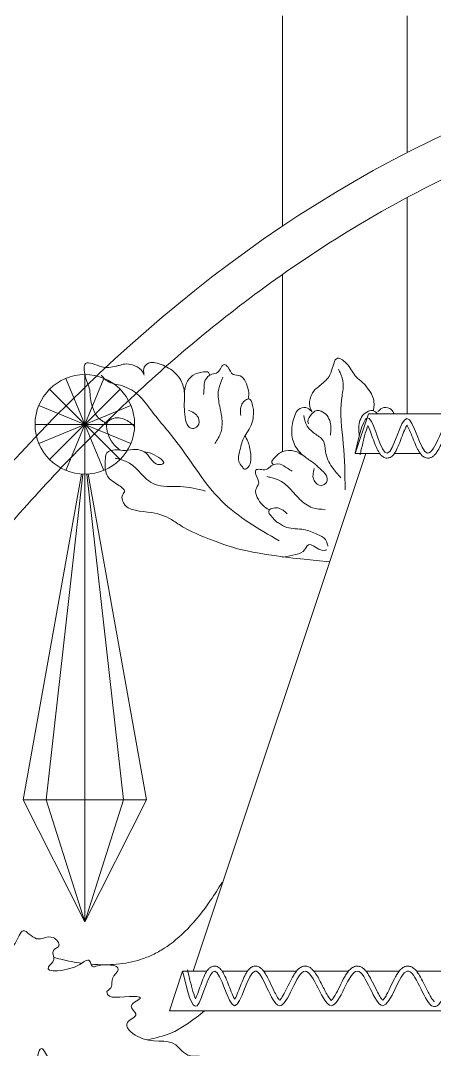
# Model space of a CAD drawing. Header units: inches. Extents: x 258415 to 640093, y 441672 to 945769.
# Drawn here: x 299427.8 to 299448.5, y 465275.1 to 465326.8 of the extents above; entities that cross this region are included whole.
import ezdxf

# ---------------------------------------------------------------- set-up
doc = ezdxf.new("R2010")
doc.units = ezdxf.units.IN
doc.header["$MEASUREMENT"] = 0
doc.linetypes.add('HIDDEN', pattern=[0.375, 0.25, -0.125])
doc.layers.add('CQ SPOT DETAIL DIMENSION', color=9, linetype='Continuous')
doc.layers.add('E-LITE-FIXT-NORM-CEILING', color=3, linetype='Continuous')
doc.layers.add('Glass', color=4, linetype='Continuous', lineweight=0)

# ---------------------------------------------------------------- blocks, each defined once
blk = doc.blocks.new('512')
at = {"layer": 'Glass', "lineweight": 0}
for p, q in [((34129.03, 1025.84), (34129.03, 1053.33)), ((34154.03, 1053.33), (34154.03, 1011.07)), ((34129.03, 973.33), (34129.03, 1016.81)), ((34154.03, 1001.37), (34154.03, 965.75))]:
    blk.add_line(p, q, dxfattribs=at)
at = {"layer": 'Glass', "color": 4, "lineweight": 0}
for p, q in [((34189.94, 961.97), (34197.59, 980.45)), ((34197.59, 961.97), (34189.94, 980.45)), ((34197.59, 980.45), (34189.94, 961.97)), ((34189.94, 980.45), (34197.59, 961.97)), ((34193.76, 961.21), (34193.76, 981.21)), ((34193.76, 981.21), (34193.76, 961.21)), ((34186.69, 964.14), (34200.83, 978.28)), ((34200.83, 964.14), (34186.69, 978.28)), ((34200.83, 978.28), (34186.69, 964.14)), ((34186.69, 978.28), (34200.83, 964.14)), ((34184.53, 967.38), (34203, 975.04)), ((34203, 967.38), (34184.53, 975.04)), ((34203, 975.04), (34184.53, 967.38)), ((34184.53, 975.04), (34203, 967.38)), ((34183.76, 971.21), (34203.76, 971.21)), ((34203.76, 971.21), (34183.76, 971.21)), ((34193.76, 961.21), (34193.76, 871.21))]:
    blk.add_line(p, q, dxfattribs=at)
at = {"layer": 'Glass', "lineweight": 0}
for points in [[(34034.66, 973.33), (34134.66, 973.33)], [(34084.66, 973.33), (34136.77, 973.33), (34139.44, 965.33), (34134.5, 965.33)], [(34131.6, 965.33), (34126.35, 965.33)], [(34137.33, 965.33), (34172, 861.33)], [(34169.23, 861.33), (34174.11, 861.33), (34176.77, 853.33), (34084.66, 853.33)], [(34119.98, 861.33), (34127.15, 861.33)], [(34130.61, 861.33), (34137.31, 861.33)], [(34140.79, 861.33), (34147.76, 861.33)], [(34151.24, 861.33), (34157.84, 861.33)], [(34161.08, 861.33), (34166.18, 861.33)], [(34174.66, 853.33), (34174.66, 853.33), (33994.66, 853.33)]]:
    blk.add_lwpolyline(points, dxfattribs=at)
at = {"layer": 'Glass', "color": 4, "lineweight": 0}
for points in [[(34193.76, 871.21), (34181.35, 895.73), (34193.11, 961.23)], [(34186.01, 895.73), (34193.38, 961.22)], [(34193.76, 871.21), (34206.18, 895.73), (34194.42, 961.23)], [(34201.51, 895.73), (34194.15, 961.22)], [(34193.76, 895.73), (34181.35, 895.73), (34186.01, 895.73), (34193.76, 871.21)], [(34193.76, 895.73), (34206.18, 895.73), (34201.51, 895.73), (34193.76, 871.21)]]:
    blk.add_lwpolyline(points, dxfattribs=at)
blk.add_circle((34193.76, 971.21), 10, dxfattribs=at)
at = {"layer": 'Glass', "lineweight": 0}
for points, knots in [([(34254.54, 903.17), (34244, 919.67), (34206.85, 970.83), (34143.49, 1026.64), (34069.44, 1048.05), (34045.26, 1049.6), (34037.35, 1049.59)], [352.600288, 352.600288, 352.600288, 352.600288, 412.322733, 544.124733, 592.270447, 616.453866, 616.453866, 616.453866, 616.453866]), ([(34248.31, 898.06), (34246, 901.69), (34243.64, 905.3), (34236.2, 916.31), (34230.95, 923.62), (34221.81, 935.53), (34218.06, 940.21), (34206.46, 954.08), (34198.26, 963.07), (34180.82, 980.15), (34171.58, 988.25), (34156.17, 999.96), (34150.39, 1004), (34132.46, 1015.41), (34119.71, 1022.06), (34096.82, 1031.17), (34087.22, 1034.27), (34074.18, 1037.47), (34070.67, 1038.23), (34064.84, 1039.31), (34062.5, 1039.69), (34057.87, 1040.35), (34055.57, 1040.62), (34048.74, 1041.28), (34044.24, 1041.52), (34036.37, 1041.62), (34032.96, 1041.56), (34026.77, 1041.27), (34023.97, 1041.08), (34019.74, 1040.69), (34018.31, 1040.55), (34015.48, 1040.23), (34014.08, 1040.05), (34009.91, 1039.44), (34007.18, 1038.96), (34000.36, 1037.43), (33996.33, 1036.24), (33990.74, 1034.01), (33989.13, 1033.3), (33986.45, 1032), (33985.36, 1031.43), (33984.28, 1030.83)], [351.610053, 351.610053, 351.610053, 351.610053, 364.971793, 364.971793, 392.738509, 392.738509, 411.069382, 411.069382, 447.73113, 447.73113, 484.392877, 484.392877, 505.247379, 505.247379, 546.956383, 546.956383, 575.102249, 575.102249, 585.533638, 585.533638, 592.61419, 592.61419, 599.694741, 599.694741, 613.855844, 613.855844, 624.795579, 624.795579, 633.909087, 633.909087, 638.600231, 638.600231, 643.291376, 643.291376, 652.673664, 652.673664, 667.063958, 667.063958, 672.890152, 672.890152, 676.848983, 676.848983, 676.848983, 676.848983]), ([(34135.8, 973.96), (34135.79, 974.07), (34135.74, 974.41), (34135.61, 975.2), (34135.75, 976.62), (34136.64, 978.18), (34137.85, 979.6), (34139.66, 980.94), (34140.48, 982.98), (34143.61, 985.64), (34144.01, 981.25), (34145.58, 979.79), (34146.77, 978.8), (34147.72, 978.14), (34148.46, 976.72), (34148.81, 975.03), (34148.3, 974.05), (34148.11, 973.67)], [0.0428675, 0.0428675, 0.0428675, 0.0428675, 0.0538578, 0.0779195, 0.1232637, 0.19437, 0.254904, 0.3126025, 0.4135194, 0.4961387, 0.6068865, 0.7019697, 0.7259801, 0.762898, 0.8169574, 0.8837967, 0.9262415, 0.9262415, 0.9262415, 0.9262415]), ([(34141.46, 958.06), (34141.5, 961.14), (34141.64, 967.28), (34142.75, 974.41), (34141.6, 979.23), (34142.27, 981.18), (34142.7, 982.11), (34142.8, 982.34)], [12.559189, 12.559189, 12.559189, 12.559189, 21.780821, 31.016604, 33.932315, 36.255442, 37.01382, 37.01382, 37.01382, 37.01382]), ([(34169.9, 977.24), (34169.87, 977.63), (34169.78, 978.57), (34169.79, 980.17), (34168.49, 981.44), (34166.66, 981.4), (34166.14, 983.77), (34164.66, 982.51), (34164.34, 980.95), (34162.34, 981.22), (34161.04, 979.21), (34160.68, 977.44), (34160.92, 976.32)], [0, 0, 0, 0, 0.0394656, 0.0960233, 0.1563961, 0.1985681, 0.2681145, 0.2956501, 0.3591776, 0.4069329, 0.4608963, 0.5785866, 0.5785866, 0.5785866, 0.5785866]), ([(34189.37, 971.39), (34189.47, 971.44), (34189.77, 971.61), (34190.48, 971.98), (34191.54, 972.93), (34192.26, 974.58), (34192.68, 976.39), (34192.69, 978.65), (34193.84, 980.52), (34194.12, 984.62), (34190.35, 982.33), (34188.24, 982.72), (34186.74, 983.09), (34185.64, 983.46), (34184.07, 983.21), (34182.5, 982.49), (34182.01, 981.5), (34181.82, 981.11)], [0.0428675, 0.0428675, 0.0428675, 0.0428675, 0.0538578, 0.0779195, 0.1232637, 0.19437, 0.254904, 0.3126025, 0.4135194, 0.4961387, 0.6068865, 0.7019697, 0.7259801, 0.762898, 0.8169574, 0.8837967, 0.9262415, 0.9262415, 0.9262415, 0.9262415]), ([(34173.75, 977.27), (34173.7, 977.98), (34173.59, 979.44), (34172.11, 981.37), (34170.43, 981.68), (34168.86, 981.89), (34168.74, 981.29), (34168.71, 981.07)], [0, 0, 0, 0, 0.0711063, 0.1471174, 0.2193336, 0.2543196, 0.2746232, 0.2746232, 0.2746232, 0.2746232]), ([(34162.45, 972.99), (34162.48, 973.35), (34162.55, 974.12), (34162.3, 975.28), (34161.63, 976.08), (34160.46, 976.55), (34160.14, 975.23), (34159.87, 974.3), (34159.88, 972.96), (34160.11, 970.86), (34162.05, 968.66), (34162.58, 966.03), (34163.16, 963.82), (34162.27, 962.89), (34161.68, 962.01), (34160.65, 962.75), (34160.22, 964.49), (34160.56, 966.42), (34161.03, 967.88), (34161.48, 968.75), (34161.56, 968.97)], [0, 0, 0, 0, 0.0366498, 0.077866, 0.1150907, 0.1429147, 0.1798508, 0.2189836, 0.2487915, 0.31256, 0.4292598, 0.5256373, 0.590663, 0.6346422, 0.6557233, 0.6803552, 0.734557, 0.8374592, 0.863381, 0.9037163, 0.9037163, 0.9037163, 0.9037163]), ([(34134.87, 973.83), (34134.5, 974.17), (34133.73, 974.87), (34132.19, 974.4), (34131.76, 973.65), (34131.62, 973.33)], [0, 0, 0, 0, 1.418857, 2.953914, 3.983347, 3.983347, 3.983347, 3.983347]), ([(34134.94, 973.33), (34135.21, 973.64), (34135.76, 974.12), (34137.5, 973.77), (34138.95, 971.76), (34138.74, 969.92), (34138.64, 969.03)], [5.167761, 5.167761, 5.167761, 5.167761, 6.332205, 7.263375, 10.088031, 12.734906, 12.734906, 12.734906, 12.734906]), ([(34148.86, 971.32), (34149.21, 971.91), (34148.53, 972.85), (34147.45, 974.15), (34145.55, 973.77), (34144.11, 971.76), (34144.32, 969.92), (34144.42, 969.03)], [2.782984, 2.782984, 2.782984, 2.782984, 4.740972, 6.332205, 7.263375, 10.088031, 12.734906, 12.734906, 12.734906, 12.734906]), ([(34084.66, 965.44), (34086.28, 969.45), (34089.5, 977.47), (34094.32, 959), (34099.32, 979.21), (34104.36, 958.49), (34109.67, 979.39), (34114.85, 958.41), (34120.07, 979.44), (34124.93, 958.51), (34129.08, 979.17), (34132.98, 958.98), (34136.74, 977.38), (34138.55, 969.36), (34139.44, 965.44)], [0, 0, 0, 0, 8.469861, 16.943106, 25.499361, 34.102955, 42.836994, 51.529473, 60.218559, 68.684602, 76.801494, 84.788727, 92.634505, 100.139608, 100.139608, 100.139608, 100.139608]), ([(34120, 971.32), (34120.06, 971.26), (34120.12, 971.18), (34120.35, 970.88), (34120.54, 970.58), (34120.91, 969.88), (34121.11, 969.48), (34121.6, 968.43), (34121.89, 967.77), (34122.4, 966.73), (34122.61, 966.33), (34122.99, 965.71), (34123.15, 965.47), (34123.48, 965.08), (34123.63, 964.93), (34123.96, 964.69), (34124.12, 964.59), (34124.5, 964.46), (34124.72, 964.42), (34125.11, 964.45), (34125.26, 964.49), (34125.54, 964.6), (34125.65, 964.67), (34125.96, 964.88), (34126.12, 965.05), (34126.4, 965.39), (34126.53, 965.58), (34126.77, 965.97), (34126.88, 966.18), (34127.24, 966.9), (34127.48, 967.47), (34127.95, 968.62), (34128.18, 969.2), (34128.58, 970.15), (34128.75, 970.54), (34128.96, 970.93), (34129.01, 971.01), (34129.05, 971.08)], [61.323309, 61.323309, 61.323309, 61.323309, 61.796004, 61.796004, 62.838682, 62.838682, 63.88136, 63.88136, 65.441123, 65.441123, 66.488615, 66.488615, 67.240678, 67.240678, 67.802052, 67.802052, 68.219491, 68.219491, 68.63693, 68.63693, 68.931573, 68.931573, 69.226216, 69.226216, 69.796253, 69.796253, 70.366289, 70.366289, 70.936325, 70.936325, 72.27912, 72.27912, 73.621914, 73.621914, 74.720046, 74.720046, 75.027837, 75.027837, 75.027837, 75.027837]), ([(34129.05, 971.08), (34129.12, 970.96), (34129.19, 970.81), (34129.46, 970.25), (34129.66, 969.76), (34130.08, 968.7), (34130.29, 968.13), (34130.71, 967.05), (34130.93, 966.53), (34131.28, 965.83), (34131.4, 965.62), (34131.68, 965.21), (34131.83, 965.02), (34132.14, 964.75), (34132.26, 964.65), (34132.53, 964.52), (34132.66, 964.48), (34132.94, 964.43), (34133.09, 964.43), (34133.37, 964.46), (34133.5, 964.5), (34133.73, 964.6), (34133.83, 964.66), (34134.11, 964.86), (34134.25, 965.01), (34134.51, 965.32), (34134.62, 965.49), (34134.82, 965.84), (34134.92, 966.02), (34135.24, 966.67), (34135.44, 967.18), (34135.85, 968.23), (34136.04, 968.78), (34136.43, 969.83), (34136.62, 970.33), (34136.84, 970.83), (34136.88, 970.92), (34136.92, 971.01)], [78.49778, 78.49778, 78.49778, 78.49778, 79.015949, 79.015949, 80.296203, 80.296203, 81.576458, 81.576458, 82.856712, 82.856712, 83.502566, 83.502566, 84.14842, 84.14842, 84.495539, 84.495539, 84.746707, 84.746707, 84.997874, 84.997874, 85.249042, 85.249042, 85.500209, 85.500209, 86.0336, 86.0336, 86.566991, 86.566991, 87.100382, 87.100382, 88.355116, 88.355116, 89.609851, 89.609851, 90.901037, 90.901037, 91.201161, 91.201161, 91.201161, 91.201161]), ([(34136.92, 970.9), (34136.98, 970.74), (34137.05, 970.55), (34137.32, 969.79), (34137.51, 969.09), (34137.91, 967.55), (34138.1, 966.7), (34138.35, 965.59), (34138.41, 965.35), (34138.46, 965.11)], [95.71062, 95.71062, 95.71062, 95.71062, 96.331496, 96.331496, 98.002655, 98.002655, 99.673814, 99.673814, 100.139608, 100.139608, 100.139608, 100.139608]), ([(34144.57, 943.61), (34159.64, 944.94), (34172.85, 949.32), (34175.77, 952.06), (34180.37, 953.92), (34185.45, 953.7), (34186.23, 956.06), (34186.43, 956.86), (34185.28, 957.94), (34187.67, 959.39), (34189.77, 960.81), (34189.65, 963.46), (34189.62, 965.8), (34187.47, 966.24), (34185.62, 965.79), (34183.66, 966.33), (34181.67, 965.85), (34180.63, 964.43), (34179.73, 963.34), (34178.8, 963.06), (34177, 963.41), (34180, 965.45), (34181.34, 965.62), (34181.81, 965.68)], [0.041685, 0.041685, 0.041685, 0.041685, 0.107313, 0.26663, 0.427361, 0.630375, 0.648892, 0.675838, 0.708228, 0.775603, 0.875393, 0.971157, 1.025676, 1.084765, 1.154067, 1.222499, 1.284009, 1.346412, 1.396873, 1.420259, 1.445046, 1.546016, 1.599623, 1.599623, 1.599623, 1.599623]), ([(34149.82, 964.89), (34150.42, 965.27), (34151.65, 966.06), (34154.09, 966.02), (34155.33, 964.85), (34156.44, 963.7), (34156.03, 963.26), (34155.87, 963.1)], [0, 0, 0, 0, 0.0711063, 0.1471174, 0.2193336, 0.2543196, 0.2746232, 0.2746232, 0.2746232, 0.2746232]), ([(34152.08, 961.78), (34152.41, 961.98), (34153.22, 962.48), (34154.5, 963.44), (34156.29, 963.14), (34157.35, 961.65), (34159.56, 962.64), (34159.43, 960.7), (34158.37, 959.51), (34159.77, 958.07), (34158.93, 955.82), (34157.73, 954.48), (34156.68, 954.01)], [0, 0, 0, 0, 0.0394656, 0.0960233, 0.1563961, 0.1985681, 0.2681145, 0.2956501, 0.3591776, 0.4069329, 0.4608963, 0.5785866, 0.5785866, 0.5785866, 0.5785866]), ([(34153.09, 953.26), (34153.36, 953.5), (34153.94, 954.01), (34155.03, 954.5), (34156.06, 954.44), (34157.15, 953.78), (34156.27, 952.74), (34155.68, 951.97), (34154.6, 951.18), (34152.77, 950.11), (34149.85, 950.37), (34147.42, 949.23), (34145.3, 948.38), (34145.11, 947.29), (34144.95, 946.78), (34144.94, 946.75)], [0, 0, 0, 0, 0.0366498, 0.077866, 0.1150907, 0.1429147, 0.1798508, 0.2189836, 0.2487915, 0.31256, 0.4292598, 0.5256373, 0.590663, 0.6346422, 0.6377391, 0.6377391, 0.6377391, 0.6377391]), ([(34145.17, 946), (34145.29, 945.95), (34146.05, 945.78), (34147.58, 946.41), (34148.93, 947.84), (34149.83, 945.11), (34154.03, 944.51), (34154.03, 944.51)], [0.6687984, 0.6687984, 0.6687984, 0.6687984, 0.6803552, 0.734557, 0.8374592, 0.863381, 0.9037163, 0.9037163, 0.9037163, 0.9037163]), ([(34166.18, 879.23), (34166.93, 877.94), (34167.7, 876.71), (34169.98, 873.39), (34171.52, 871.47), (34174.66, 868.23), (34176.24, 866.92), (34178.59, 865.4), (34179.35, 864.98), (34180.92, 864.24), (34181.73, 863.92), (34184.08, 863.18), (34185.68, 862.86), (34188.99, 862.56), (34190.7, 862.56), (34192.49, 862.7)], [130.136638, 130.136638, 130.136638, 130.136638, 134.899226, 134.899226, 143.884004, 143.884004, 152.868782, 152.868782, 157.267929, 157.267929, 161.667076, 161.667076, 169.632813, 169.632813, 177.231152, 177.231152, 177.231152, 177.231152]), ([(34123.54, 855.2), (34123.54, 855.21), (34123.56, 855.22), (34123.62, 855.27), (34123.66, 855.3), (34123.83, 855.48), (34123.99, 855.69), (34124.32, 856.21), (34124.5, 856.52), (34125.02, 857.5), (34125.37, 858.24), (34125.99, 859.48), (34126.26, 859.99), (34126.74, 860.78), (34126.94, 861.08), (34127.33, 861.55), (34127.51, 861.74), (34127.89, 862.03), (34128.07, 862.14), (34128.49, 862.3), (34128.74, 862.35), (34129.16, 862.32), (34129.32, 862.29), (34129.61, 862.18), (34129.74, 862.11), (34130.09, 861.89), (34130.28, 861.71), (34130.62, 861.33), (34130.77, 861.12), (34131.06, 860.68), (34131.2, 860.44), (34131.66, 859.62), (34131.96, 858.99), (34132.56, 857.74), (34132.85, 857.13), (34133.3, 856.29), (34133.47, 856.01), (34133.73, 855.64), (34133.83, 855.52), (34133.91, 855.45)], [8.282301, 8.282301, 8.282301, 8.282301, 8.65586, 8.65586, 9.029418, 9.029418, 10.011207, 10.011207, 10.992997, 10.992997, 12.831064, 12.831064, 14.17315, 14.17315, 15.099129, 15.099129, 15.798109, 15.798109, 16.315087, 16.315087, 16.832064, 16.832064, 17.165576, 17.165576, 17.499088, 17.499088, 18.163634, 18.163634, 18.828181, 18.828181, 19.492728, 19.492728, 21.046415, 21.046415, 22.600103, 22.600103, 23.558244, 23.558244, 24.2464, 24.2464, 24.2464, 24.2464]), ([(34154.61, 855.45), (34154.67, 855.5), (34154.73, 855.58), (34154.97, 855.88), (34155.15, 856.18), (34155.53, 856.88), (34155.73, 857.28), (34156.23, 858.32), (34156.53, 858.99), (34157.05, 860.03), (34157.26, 860.43), (34157.64, 861.06), (34157.81, 861.3), (34158.14, 861.69), (34158.29, 861.84), (34158.62, 862.08), (34158.78, 862.17), (34159.16, 862.31), (34159.38, 862.35), (34159.77, 862.31), (34159.92, 862.27), (34160.19, 862.17), (34160.31, 862.1), (34160.62, 861.88), (34160.77, 861.72), (34161.05, 861.38), (34161.18, 861.2), (34161.41, 860.81), (34161.52, 860.6), (34161.87, 859.89), (34162.11, 859.33), (34162.56, 858.19), (34162.78, 857.62), (34163.21, 856.58), (34163.42, 856.11), (34163.62, 855.74), (34163.64, 855.71), (34163.66, 855.68)], [61.288304, 61.288304, 61.288304, 61.288304, 61.761174, 61.761174, 62.804017, 62.804017, 63.84686, 63.84686, 65.416393, 65.416393, 66.469031, 66.469031, 67.224566, 67.224566, 67.78828, 67.78828, 68.207325, 68.207325, 68.626369, 68.626369, 68.915896, 68.915896, 69.205423, 69.205423, 69.769667, 69.769667, 70.333911, 70.333911, 70.898155, 70.898155, 72.223736, 72.223736, 73.549318, 73.549318, 74.874899, 74.874899, 75.000755, 75.000755, 75.000755, 75.000755]), ([(34163.66, 855.68), (34163.73, 855.8), (34163.81, 855.95), (34164.08, 856.5), (34164.28, 857), (34164.7, 858.06), (34164.92, 858.62), (34165.35, 859.7), (34165.57, 860.22), (34165.93, 860.92), (34166.06, 861.14), (34166.31, 861.52), (34166.44, 861.68), (34166.71, 861.95), (34166.84, 862.05), (34167.12, 862.21), (34167.26, 862.26), (34167.56, 862.33), (34167.73, 862.34), (34168.04, 862.3), (34168.18, 862.25), (34168.43, 862.14), (34168.54, 862.07), (34168.81, 861.86), (34168.95, 861.71), (34169.2, 861.38), (34169.31, 861.21), (34169.52, 860.85), (34169.61, 860.66), (34169.93, 859.98), (34170.14, 859.45), (34170.54, 858.36), (34170.74, 857.8), (34171.14, 856.69), (34171.34, 856.15), (34171.53, 855.75)], [78.466715, 78.466715, 78.466715, 78.466715, 78.984999, 78.984999, 80.264741, 80.264741, 81.544483, 81.544483, 82.824225, 82.824225, 83.479162, 83.479162, 84.029155, 84.029155, 84.424069, 84.424069, 84.700682, 84.700682, 84.977294, 84.977294, 85.253906, 85.253906, 85.530519, 85.530519, 86.073919, 86.073919, 86.61732, 86.61732, 87.16072, 87.16072, 88.452713, 88.452713, 89.744706, 89.744706, 91.179649, 91.179649, 91.179649, 91.179649]), ([(34194.37, 862.91), (34195.75, 863.09), (34197.16, 863.36), (34199.07, 863.82), (34199.53, 863.94), (34199.99, 864.07)], [179.863827, 179.863827, 179.863827, 179.863827, 185.564287, 185.564287, 187.383285, 187.383285, 187.383285, 187.383285]), ([(34123.65, 854.21), (34123.43, 854.17), (34121.59, 854.57), (34118.15, 867.76), (34113.15, 847.55), (34108.12, 868.28), (34102.8, 847.37), (34097.62, 868.35), (34092.41, 847.33), (34088.03, 866.16), (34085.61, 857.91), (34084.66, 854.38)], [7.283787, 7.283787, 7.283787, 7.283787, 8.469861, 16.943106, 25.499361, 34.102955, 42.836994, 51.529473, 60.218559, 68.684602, 74.276622, 74.276622, 74.276622, 74.276622]), ([(34123.65, 854.21), (34123.8, 854.22), (34125.56, 854.86), (34129.01, 867.77), (34133.89, 847.55), (34139.05, 868.28), (34144.24, 847.37), (34149.54, 868.35), (34154.63, 847.33), (34159.63, 868.25), (34163.63, 847.59), (34167.69, 867.78), (34171.31, 849.38), (34173.18, 857.39), (34174.11, 861.33)], [7.661085, 7.661085, 7.661085, 7.661085, 8.43068, 16.943518, 25.459775, 34.10416, 42.79664, 51.530678, 60.178585, 68.684152, 76.765702, 84.787069, 92.601177, 100.132442, 100.132442, 100.132442, 100.132442]), ([(34133.91, 855.45), (34133.96, 855.5), (34134.03, 855.57), (34134.26, 855.87), (34134.45, 856.17), (34134.84, 856.85), (34135.05, 857.25), (34135.57, 858.29), (34135.89, 858.96), (34136.45, 860.03), (34136.68, 860.44), (34137.11, 861.09), (34137.3, 861.34), (34137.68, 861.74), (34137.86, 861.9), (34138.24, 862.13), (34138.42, 862.22), (34138.79, 862.31), (34138.96, 862.33), (34139.3, 862.32), (34139.46, 862.28), (34139.76, 862.18), (34139.89, 862.11), (34140.26, 861.88), (34140.45, 861.7), (34140.81, 861.31), (34140.98, 861.09), (34141.29, 860.63), (34141.44, 860.39), (34141.92, 859.54), (34142.25, 858.88), (34142.88, 857.6), (34143.2, 856.98), (34143.66, 856.19), (34143.82, 855.94), (34144.08, 855.6), (34144.18, 855.49), (34144.25, 855.42)], [26.646708, 26.646708, 26.646708, 26.646708, 27.129136, 27.129136, 28.192589, 28.192589, 29.256041, 29.256041, 30.866241, 30.866241, 31.972779, 31.972779, 32.776182, 32.776182, 33.377819, 33.377819, 33.832896, 33.832896, 34.171094, 34.171094, 34.509292, 34.509292, 34.84749, 34.84749, 35.533037, 35.533037, 36.218584, 36.218584, 36.904131, 36.904131, 38.501431, 38.501431, 40.098731, 40.098731, 41.003444, 41.003444, 41.706123, 41.706123, 41.706123, 41.706123]), ([(34144.25, 855.42), (34144.3, 855.47), (34144.37, 855.53), (34144.59, 855.79), (34144.77, 856.06), (34145.16, 856.69), (34145.36, 857.06), (34145.95, 858.2), (34146.35, 859.04), (34146.97, 860.17), (34147.18, 860.52), (34147.62, 861.17), (34147.85, 861.47), (34148.29, 861.87), (34148.45, 862), (34148.85, 862.21), (34149.09, 862.29), (34149.51, 862.34), (34149.68, 862.33), (34150, 862.26), (34150.15, 862.21), (34150.53, 862.02), (34150.73, 861.86), (34151.08, 861.53), (34151.24, 861.34), (34151.53, 860.94), (34151.67, 860.73), (34152.11, 860.01), (34152.4, 859.45), (34152.96, 858.31), (34153.24, 857.73), (34153.77, 856.69), (34154.04, 856.21), (34154.4, 855.68), (34154.52, 855.53), (34154.61, 855.45)], [43.886753, 43.886753, 43.886753, 43.886753, 44.36241, 44.36241, 45.393245, 45.393245, 46.424079, 46.424079, 48.400338, 48.400338, 49.366708, 49.366708, 50.333078, 50.333078, 50.858094, 50.858094, 51.38311, 51.38311, 51.715587, 51.715587, 52.048064, 52.048064, 52.667074, 52.667074, 53.286084, 53.286084, 53.905094, 53.905094, 55.307398, 55.307398, 56.709703, 56.709703, 58.112007, 58.112007, 58.905743, 58.905743, 58.905743, 58.905743]), ([(34171.53, 855.75), (34171.6, 855.91), (34171.67, 856.09), (34171.94, 856.85), (34172.14, 857.54), (34172.54, 859.08), (34172.75, 859.92), (34173.01, 861.04), (34173.07, 861.3), (34173.13, 861.56)], [95.681563, 95.681563, 95.681563, 95.681563, 96.302249, 96.302249, 97.97083, 97.97083, 99.639411, 99.639411, 100.132442, 100.132442, 100.132442, 100.132442]), ([(34169.75, 853.33), (34172.87, 850.62), (34176.14, 848.95), (34178.02, 848.28), (34179.61, 847.83), (34181.21, 847.49)], [159.482015, 159.482015, 159.482015, 159.482015, 160.41567, 160.41567, 165.088821, 165.088821, 165.088821, 165.088821])]:
    blk.add_open_spline(points, degree=3, knots=knots, dxfattribs=at)
for points in [[(34181.9, 981.28), (34181.81, 982.69), (34180.6, 983.63), (34179.22, 983.49), (34176.25, 982.09), (34174.33, 979.78), (34173.74, 977.11), (34173.78, 974.76), (34173.58, 972.66), (34172.96, 970.81), (34172.16, 970.4), (34171.11, 970.83), (34171.01, 972.64), (34172.95, 974.03)], [(34190.48, 981.09), (34189.16, 979.87), (34186.69, 979.07), (34183.22, 977.31), (34180.85, 974.55), (34175.25, 967.57), (34166.3, 955.83), (34154.73, 947.82)], [(34167.64, 967.4), (34166.44, 969.6), (34166.27, 972.73), (34166.67, 974.87), (34166.95, 977.77), (34166.32, 980), (34166.01, 980.7)], [(34148.19, 973.83), (34149.38, 974.6), (34150.86, 974.18), (34151.57, 972.99), (34152.21, 969.77), (34151.49, 966.85), (34149.69, 964.79), (34147.78, 963.43), (34146.21, 962.01), (34145.09, 960.42), (34145.24, 959.53), (34146.21, 958.94), (34147.72, 959.94), (34147.69, 962.32)], [(34142.33, 960.46), (34144.1, 962.62), (34145.42, 965.76), (34145.91, 967.97), (34147.63, 969.4), (34149.21, 971.1), (34149.8, 973.02)], [(34186.66, 966.03), (34187.61, 966.85), (34188.47, 967.88), (34189.26, 969.88), (34189.34, 971.47), (34188.69, 972.13), (34185.87, 972.29), (34183.72, 970.74)], [(34169.51, 957.81), (34174.62, 958.73), (34179.78, 959.18), (34182.62, 961.47), (34184.79, 963.42), (34186.96, 964.25), (34187.7, 964.41)], [(34145.51, 954.11), (34148, 954.45), (34150.61, 956.18), (34152.09, 957.77), (34154.26, 959.73), (34156.43, 960.55), (34157.17, 960.71)], [(34189.31, 857.23), (34188.41, 858.26), (34188.19, 859.86), (34187.04, 861.61), (34191.57, 862.29), (34192.04, 862.17), (34192.81, 863.37), (34194.78, 862.66), (34201.06, 862.2), (34200.01, 863.63), (34200.06, 865.49), (34198.99, 866.39), (34200.15, 868.05), (34203.46, 867.83), (34206.13, 869.43), (34207.78, 866.87), (34212.16, 865.14), (34237.34, 869.92), (34257.13, 884.35)], [(34252.18, 880.03), (34239.89, 867.97), (34221.05, 855.42), (34214.37, 851.47), (34208.66, 844.21), (34206, 842.96), (34204.24, 841.01), (34203.15, 842.5), (34203.19, 844.45), (34202.49, 845.77), (34201.65, 844.84), (34199.33, 840.43), (34193.66, 837.66), (34191.02, 836.78), (34191.72, 838.22), (34191.47, 840.12), (34193.46, 842.55), (34192.98, 843.31), (34184.76, 840.93), (34175.66, 839.56), (34172.36, 842.73), (34170.56, 844.12), (34172.52, 844.3), (34175.48, 846.47), (34183.14, 848.15), (34185.19, 851.01), (34183.5, 852.7), (34184.46, 854.3), (34182.62, 855.97), (34183.84, 856.21), (34189.31, 857.22), (34189.31, 857.23)]]:
    blk.add_spline(points, degree=3, dxfattribs=at)
blk = doc.blocks.new('SMDS')
at = {"layer": 'E-LITE-FIXT-NORM-CEILING', "linetype": 'HIDDEN', "xscale": -0.25, "yscale": 0.25, "zscale": 0.25, "rotation": 359.9999999999999}
blk.add_blockref('512', (393446.613, 478381.088), dxfattribs=at)

msp = doc.modelspace()

# ---------------------------------------------------------------- block references
at = {"layer": 'CQ SPOT DETAIL DIMENSION'}
msp.add_blockref('SMDS', (-85467.189, -13317.368), dxfattribs=at)

doc.saveas('drawing.dxf')
